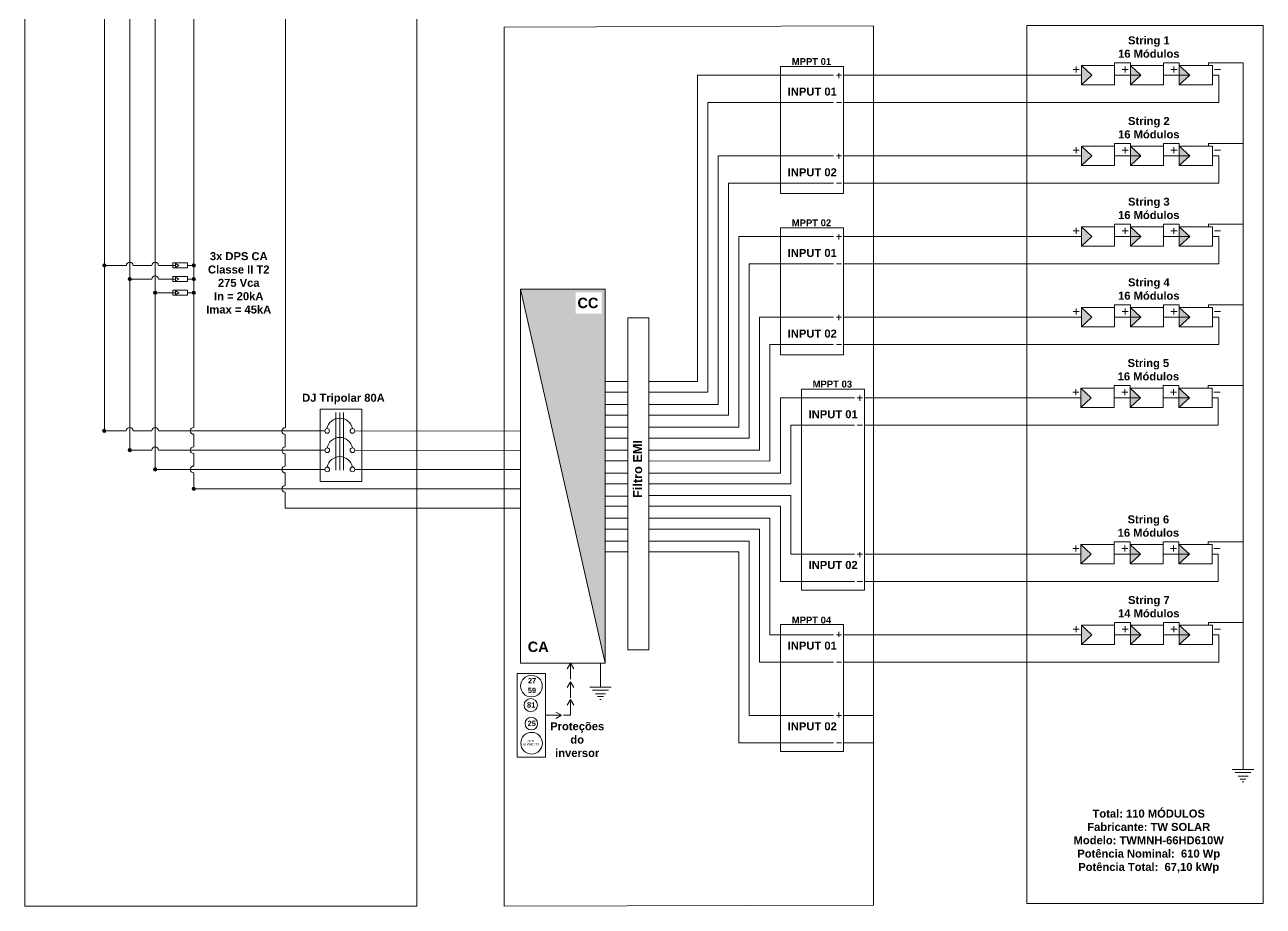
# Model space of a CAD drawing. Header units: millimetres. Extents: x 3949 to 6037, y -1956 to 1273.
# Drawn here: x 5354.9 to 5428, y -1851.2 to -1799.2 of the extents above; entities that cross this region are included whole.
import ezdxf

# ---------------------------------------------------------------- set-up
doc = ezdxf.new("R2010")
doc.units = ezdxf.units.MM
doc.linetypes.add('ACAD_ISO03W100', pattern=[30, 12, -18])
doc.layers.add('DESENHO', color=7, linetype='Continuous', lineweight=0)
doc.layers.add('Terxto ok', color=3, linetype='Continuous')
doc.styles.add('Annotative', font='arial.ttf')
doc.styles.add('PDF Arial', font='arial.ttf')
doc.styles.get("Standard").update_dxf_attribs({"font": 'arial.ttf'})

msp = doc.modelspace()

# ---------------------------------------------------------------- hatches: boundary and pattern name
at = {"layer": 'DESENHO', "lineweight": 0}
h = msp.add_hatch(color=256, dxfattribs=at)
h.dxf.hatch_style = 1
h.paths.add_polyline_path([(5417.238, -1801.597), (5417.238, -1802.724), (5417.848, -1802.161)])
h = msp.add_hatch(color=256, dxfattribs=at)
h.dxf.hatch_style = 1
h.paths.add_polyline_path([(5420.742, -1802.161), (5420.132, -1802.724), (5420.132, -1801.597)])
h.paths.add_polyline_path([(5423.01, -1801.597), (5423.636, -1802.161), (5423.01, -1802.724)])
h = msp.add_hatch(color=256, dxfattribs=at)
h.dxf.hatch_style = 1
h.paths.add_polyline_path([(5417.238, -1806.359), (5417.238, -1807.485), (5417.848, -1806.922)])
h = msp.add_hatch(color=256, dxfattribs=at)
h.dxf.hatch_style = 1
h.paths.add_polyline_path([(5420.742, -1806.922), (5420.132, -1807.485), (5420.132, -1806.359)])
h.paths.add_polyline_path([(5423.01, -1806.359), (5423.636, -1806.922), (5423.01, -1807.485)])
h = msp.add_hatch(color=256, dxfattribs=at)
h.dxf.hatch_style = 1
h.paths.add_polyline_path([(5417.238, -1811.121), (5417.238, -1812.247), (5417.848, -1811.684)])
h = msp.add_hatch(color=256, dxfattribs=at)
h.dxf.hatch_style = 1
h.paths.add_polyline_path([(5420.742, -1811.684), (5420.132, -1812.247), (5420.132, -1811.121)])
h.paths.add_polyline_path([(5423.01, -1811.121), (5423.636, -1811.684), (5423.01, -1812.247)])
h = msp.add_hatch(color=256, dxfattribs=at)
h.dxf.hatch_style = 1
h.paths.add_polyline_path([(5359.666, -1813.393, 1), (5359.467, -1813.393, 1)])
h = msp.add_hatch(color=256, dxfattribs=at)
h.dxf.hatch_style = 1
h.paths.add_polyline_path([(5364.745, -1813.393, 1), (5364.944, -1813.393, 1)])
h = msp.add_hatch(color=256, dxfattribs=at)
h.dxf.hatch_style = 1
h.paths.add_polyline_path([(5361.166, -1814.2, 1), (5360.967, -1814.2, 1)])
h = msp.add_hatch(color=256, dxfattribs=at)
h.dxf.hatch_style = 1
h.paths.add_polyline_path([(5364.745, -1814.2, 1), (5364.944, -1814.2, 1)])
h = msp.add_hatch(color=256, dxfattribs=at)
h.dxf.hatch_style = 1
h.paths.add_polyline_path([(5362.666, -1815.007, 1), (5362.467, -1815.007, 1)])
h = msp.add_hatch(color=256, dxfattribs=at)
h.dxf.hatch_style = 1
h.paths.add_polyline_path([(5364.745, -1815.006, 1), (5364.944, -1815.006, 1)])
h = msp.add_hatch(color=256, dxfattribs=at)
h.dxf.hatch_style = 1
h.paths.add_polyline_path([(5389.131, -1814.786), (5384.139, -1814.786), (5389.131, -1836.87)])
h.paths.add_polyline_path([(5387.382, -1816.244), (5388.924, -1816.244), (5388.924, -1814.983), (5387.382, -1814.983)], flags=16)
h = msp.add_hatch(color=256, dxfattribs=at)
h.dxf.hatch_style = 1
h.paths.add_polyline_path([(5417.238, -1815.883), (5417.238, -1817.009), (5417.848, -1816.446)])
h = msp.add_hatch(color=256, dxfattribs=at)
h.dxf.hatch_style = 1
h.paths.add_polyline_path([(5420.742, -1816.446), (5420.132, -1817.009), (5420.132, -1815.883)])
h.paths.add_polyline_path([(5423.01, -1815.883), (5423.636, -1816.446), (5423.01, -1817.009)])
h = msp.add_hatch(color=256, dxfattribs=at)
h.dxf.hatch_style = 1
h.paths.add_polyline_path([(5417.212, -1820.644), (5417.212, -1821.771), (5417.822, -1821.208)])
h = msp.add_hatch(color=256, dxfattribs=at)
h.dxf.hatch_style = 1
h.paths.add_polyline_path([(5420.716, -1821.208), (5420.106, -1821.771), (5420.106, -1820.644)])
h.paths.add_polyline_path([(5422.985, -1820.644), (5423.61, -1821.208), (5422.985, -1821.771)])
h = msp.add_hatch(color=256, dxfattribs=at)
h.dxf.hatch_style = 1
h.paths.add_polyline_path([(5359.662, -1823.16, 1), (5359.463, -1823.16, 1)])
h = msp.add_hatch(color=256, dxfattribs=at)
h.dxf.hatch_style = 1
h.paths.add_polyline_path([(5361.162, -1824.296, 1), (5360.963, -1824.296, 1)])
h = msp.add_hatch(color=256, dxfattribs=at)
h.dxf.hatch_style = 1
h.paths.add_polyline_path([(5362.666, -1825.432, 1), (5362.467, -1825.432, 1)])
h = msp.add_hatch(color=3, dxfattribs=at)
h.dxf.hatch_style = 1
h.paths.add_polyline_path([(5364.939, -1826.578, 1), (5364.74, -1826.578, 1)])
h = msp.add_hatch(color=256, dxfattribs=at)
h.dxf.hatch_style = 1
h.paths.add_polyline_path([(5417.212, -1829.875), (5417.212, -1831.002), (5417.822, -1830.438)])
h = msp.add_hatch(color=256, dxfattribs=at)
h.dxf.hatch_style = 1
h.paths.add_polyline_path([(5420.716, -1830.438), (5420.106, -1831.002), (5420.106, -1829.875)])
h.paths.add_polyline_path([(5422.985, -1829.875), (5423.61, -1830.438), (5422.985, -1831.002)])
h = msp.add_hatch(color=256, dxfattribs=at)
h.dxf.hatch_style = 1
h.paths.add_polyline_path([(5417.238, -1834.637), (5417.238, -1835.763), (5417.848, -1835.2)])
h = msp.add_hatch(color=256, dxfattribs=at)
h.dxf.hatch_style = 1
h.paths.add_polyline_path([(5420.742, -1835.2), (5420.132, -1835.763), (5420.132, -1834.637)])
h.paths.add_polyline_path([(5423.01, -1834.637), (5423.636, -1835.2), (5423.01, -1835.763)])

# ---------------------------------------------------------------- linework, layer by layer
at = {"color": 5, "lineweight": 0}
for p, q in [((5370.249, -1783.07), (5370.249, -1822.973)), ((5370.247, -1824.109), (5370.247, -1823.37)), ((5370.248, -1825.245), (5370.247, -1824.506)), ((5370.247, -1826.384), (5370.248, -1825.642)), ((5370.247, -1826.782), (5370.247, -1827.729)), ((5384.139, -1827.729), (5370.247, -1827.729))]:
    msp.add_line(p, q, dxfattribs=at)
for centre in [(5370.247, -1823.171), (5370.247, -1824.307), (5370.248, -1825.443), (5370.247, -1826.583)]:
    msp.add_arc(centre, 0.199, 90, 270, dxfattribs=at)
at = {"layer": 'DESENHO', "lineweight": 0}
for p, q in [((5359.573, -1823.061), (5359.574, -1783.07)), ((5361.072, -1824.197), (5361.072, -1783.07)), ((5362.566, -1825.333), (5362.566, -1783.07)), ((5419.193, -1802.161), (5420.742, -1802.161)), ((5422.087, -1802.161), (5423.636, -1802.161)), ((5424.981, -1802.161), (5425.342, -1802.161)), ((5425.342, -1802.161), (5424.981, -1802.161)), ((5425.342, -1802.161), (5425.342, -1803.774)), ((5395.193, -1803.773), (5395.192, -1820.882)), ((5407.589, -1803.772), (5403.201, -1803.772)), ((5407.589, -1803.774), (5425.342, -1803.774)), ((5419.193, -1806.922), (5420.742, -1806.922)), ((5422.087, -1806.922), (5423.636, -1806.922)), ((5424.981, -1806.922), (5425.342, -1806.922)), ((5425.342, -1806.922), (5424.981, -1806.922)), ((5425.342, -1806.922), (5425.342, -1808.535)), ((5396.413, -1808.535), (5396.413, -1822.234)), ((5407.589, -1808.534), (5403.201, -1808.534)), ((5407.589, -1808.535), (5425.342, -1808.535)), ((5419.193, -1811.684), (5420.742, -1811.684)), ((5422.087, -1811.684), (5423.636, -1811.684)), ((5424.981, -1811.684), (5425.342, -1811.684)), ((5425.342, -1811.684), (5424.981, -1811.684)), ((5425.342, -1811.684), (5425.342, -1813.297)), ((5359.567, -1813.393), (5360.868, -1813.393)), ((5359.666, -1813.393), (5359.567, -1813.393)), ((5361.265, -1813.393), (5362.368, -1813.393)), ((5362.765, -1813.393), (5363.609, -1813.393)), ((5364.48, -1813.393), (5364.944, -1813.393)), ((5397.633, -1813.297), (5397.632, -1823.586)), ((5407.589, -1813.296), (5403.201, -1813.296)), ((5407.589, -1813.297), (5425.342, -1813.297)), ((5361.067, -1814.2), (5362.368, -1814.2)), ((5361.166, -1814.2), (5361.067, -1814.2)), ((5362.765, -1814.2), (5363.609, -1814.2)), ((5364.48, -1814.2), (5364.944, -1814.2)), ((5362.666, -1815.007), (5362.566, -1815.007)), ((5364.48, -1815.006), (5364.944, -1815.006)), ((5419.193, -1816.446), (5420.742, -1816.446)), ((5422.087, -1816.446), (5423.636, -1816.446)), ((5424.981, -1816.446), (5425.342, -1816.446)), ((5425.342, -1816.446), (5424.981, -1816.446)), ((5425.342, -1816.446), (5425.342, -1818.059)), ((5398.853, -1818.058), (5398.853, -1824.938)), ((5407.589, -1818.057), (5403.201, -1818.057)), ((5407.589, -1818.059), (5425.342, -1818.059)), ((5390.471, -1820.882), (5389.131, -1820.882)), ((5395.192, -1820.882), (5391.7, -1820.882)), ((5419.168, -1821.208), (5420.716, -1821.208)), ((5422.062, -1821.208), (5423.61, -1821.208)), ((5424.956, -1821.208), (5425.317, -1821.208)), ((5425.317, -1821.208), (5424.956, -1821.208)), ((5425.317, -1821.208), (5425.317, -1822.82)), ((5373.228, -1825.473), (5373.228, -1822.066)), ((5373.456, -1825.473), (5373.456, -1822.066)), ((5373.685, -1825.473), (5373.685, -1822.066)), ((5390.471, -1822.234), (5389.131, -1822.234)), ((5396.412, -1822.234), (5391.7, -1822.234)), ((5400.086, -1822.82), (5400.086, -1826.289)), ((5407.589, -1822.819), (5404.434, -1822.819)), ((5407.564, -1822.82), (5425.317, -1822.82)), ((5359.662, -1823.16), (5359.563, -1823.16)), ((5361.261, -1823.16), (5362.368, -1823.16)), ((5362.765, -1823.16), (5372.582, -1823.16)), ((5374.342, -1823.166), (5384.139, -1823.177)), ((5390.471, -1823.586), (5389.131, -1823.586)), ((5397.632, -1823.586), (5391.7, -1823.586)), ((5361.162, -1824.296), (5361.063, -1824.296)), ((5361.067, -1824.296), (5362.368, -1824.296)), ((5362.765, -1824.296), (5372.587, -1824.3)), ((5374.347, -1824.302), (5384.139, -1824.312)), ((5390.471, -1824.937), (5389.131, -1824.937)), ((5398.853, -1824.938), (5391.7, -1824.937)), ((5362.666, -1825.432), (5362.566, -1825.432)), ((5362.566, -1825.432), (5372.587, -1825.437)), ((5374.347, -1825.439), (5384.139, -1825.448)), ((5390.471, -1826.289), (5389.131, -1826.289)), ((5400.086, -1826.289), (5391.7, -1826.289)), ((5390.471, -1827.605), (5389.131, -1827.605)), ((5399.475, -1827.605), (5391.7, -1827.605)), ((5399.476, -1832.05), (5399.475, -1827.605)), ((5390.471, -1828.957), (5389.131, -1828.957)), ((5398.243, -1828.956), (5391.7, -1828.956)), ((5398.243, -1836.812), (5398.243, -1828.956)), ((5390.471, -1830.308), (5389.131, -1830.308)), ((5397.022, -1830.308), (5391.7, -1830.308)), ((5397.023, -1841.574), (5397.022, -1830.308)), ((5419.168, -1830.438), (5420.716, -1830.438)), ((5422.062, -1830.438), (5423.61, -1830.438)), ((5424.956, -1830.438), (5425.317, -1830.438)), ((5425.317, -1830.438), (5424.956, -1830.438)), ((5425.317, -1830.438), (5425.317, -1832.051)), ((5407.589, -1832.05), (5404.434, -1832.05)), ((5407.564, -1832.051), (5425.317, -1832.051)), ((5419.193, -1835.2), (5420.742, -1835.2)), ((5422.087, -1835.2), (5423.636, -1835.2)), ((5424.981, -1835.2), (5425.342, -1835.2)), ((5425.342, -1835.2), (5424.981, -1835.2)), ((5425.342, -1835.2), (5425.342, -1836.813)), ((5387.079, -1836.87), (5386.885, -1837.206)), ((5387.079, -1837.81), (5387.079, -1836.87)), ((5387.079, -1836.87), (5387.273, -1837.206)), ((5388.849, -1838.295), (5388.849, -1836.87)), ((5404.963, -1836.812), (5403.201, -1836.812)), ((5404.963, -1836.813), (5425.342, -1836.813)), ((5387.079, -1837.97), (5386.885, -1838.306)), ((5387.079, -1838.91), (5387.079, -1837.97)), ((5387.079, -1837.97), (5387.273, -1838.306)), ((5387.079, -1839.012), (5386.885, -1839.348)), ((5387.079, -1839.951), (5387.079, -1839.012)), ((5387.079, -1839.012), (5387.273, -1839.348)), ((5388.807, -1839.016), (5388.892, -1839.016)), ((5386.542, -1839.951), (5386.206, -1839.757)), ((5385.603, -1839.951), (5385.603, -1839.951)), ((5385.603, -1839.951), (5386.542, -1839.951)), ((5386.542, -1839.951), (5386.206, -1840.145)), ((5387.079, -1839.951), (5386.669, -1839.951))]:
    msp.add_line(p, q, dxfattribs=at)
at = {"layer": 'DESENHO', "color": 3, "lineweight": 0}
for p, q in [((5364.84, -1822.96), (5364.852, -1783.07)), ((5424.735, -1801.441), (5424.735, -1801.441)), ((5424.735, -1801.441), (5426.777, -1801.441)), ((5426.777, -1801.441), (5426.777, -1843.159)), ((5424.735, -1806.203), (5424.735, -1806.203)), ((5424.735, -1806.203), (5426.777, -1806.203)), ((5424.735, -1810.964), (5424.735, -1810.964)), ((5424.735, -1810.964), (5426.777, -1810.964)), ((5424.735, -1815.726), (5424.735, -1815.726)), ((5424.735, -1815.726), (5426.777, -1815.726)), ((5424.709, -1820.488), (5424.709, -1820.488)), ((5424.709, -1820.488), (5426.777, -1820.488)), ((5364.84, -1823.359), (5364.84, -1824.097)), ((5364.84, -1824.497), (5364.84, -1825.234)), ((5364.84, -1825.633), (5364.839, -1826.479)), ((5384.139, -1826.585), (5364.84, -1826.578)), ((5424.709, -1829.719), (5424.709, -1829.719)), ((5424.709, -1829.719), (5426.777, -1829.719)), ((5424.735, -1834.48), (5424.735, -1834.48)), ((5424.735, -1834.48), (5426.802, -1834.48)), ((5426.734, -1843.881), (5426.819, -1843.881))]:
    msp.add_line(p, q, dxfattribs=at)
at = {"layer": 'DESENHO', "color": 1, "lineweight": 0}
for p, q in [((5394.582, -1802.16), (5394.581, -1820.245)), ((5407.589, -1802.16), (5403.201, -1802.16)), ((5407.589, -1802.161), (5417.238, -1802.161)), ((5395.803, -1806.922), (5395.802, -1821.597)), ((5407.589, -1806.922), (5403.201, -1806.922)), ((5407.589, -1806.922), (5417.238, -1806.922)), ((5397.023, -1811.683), (5397.022, -1822.949)), ((5407.589, -1811.684), (5403.201, -1811.684)), ((5407.589, -1811.684), (5417.238, -1811.684)), ((5398.243, -1816.445), (5398.243, -1824.301)), ((5407.589, -1816.445), (5403.201, -1816.445)), ((5407.589, -1816.446), (5417.238, -1816.446)), ((5390.471, -1820.245), (5389.131, -1820.245)), ((5394.581, -1820.245), (5391.7, -1820.245)), ((5390.471, -1821.597), (5389.131, -1821.597)), ((5395.802, -1821.597), (5391.7, -1821.597)), ((5399.476, -1821.207), (5399.475, -1825.653)), ((5407.589, -1821.207), (5404.434, -1821.207)), ((5407.564, -1821.208), (5417.212, -1821.208)), ((5390.471, -1822.949), (5389.131, -1822.949)), ((5397.022, -1822.949), (5391.7, -1822.949)), ((5390.471, -1824.301), (5389.131, -1824.301)), ((5398.243, -1824.301), (5391.7, -1824.301)), ((5390.471, -1825.652), (5389.131, -1825.652)), ((5399.475, -1825.653), (5391.7, -1825.652)), ((5390.471, -1827.004), (5389.131, -1827.004)), ((5400.086, -1826.968), (5391.7, -1826.968)), ((5400.086, -1830.437), (5400.086, -1826.968)), ((5390.471, -1828.32), (5389.131, -1828.32)), ((5398.853, -1828.32), (5391.7, -1828.32)), ((5398.853, -1835.199), (5398.853, -1828.32)), ((5390.471, -1829.672), (5389.131, -1829.672)), ((5397.632, -1829.672), (5391.7, -1829.672)), ((5397.633, -1839.961), (5397.632, -1829.672)), ((5407.589, -1830.438), (5404.434, -1830.438)), ((5407.564, -1830.438), (5417.212, -1830.438)), ((5404.963, -1835.2), (5403.201, -1835.2)), ((5404.963, -1835.2), (5417.238, -1835.2)), ((5404.963, -1839.962), (5403.201, -1839.962)), ((5404.963, -1841.574), (5403.201, -1841.574))]:
    msp.add_line(p, q, dxfattribs=at)
at = {"layer": 'DESENHO', "color": 18, "lineweight": 0, "true_color": 0x000000}
for p, q in [((5363.609, -1813.393), (5363.774, -1813.393)), ((5363.962, -1813.393), (5363.774, -1813.282)), ((5363.774, -1813.505), (5363.774, -1813.282)), ((5363.774, -1813.505), (5363.962, -1813.393)), ((5363.609, -1814.2), (5363.774, -1814.2)), ((5363.962, -1814.2), (5363.774, -1814.088)), ((5363.774, -1814.311), (5363.774, -1814.088)), ((5363.774, -1814.311), (5363.962, -1814.2)), ((5363.609, -1815.006), (5363.774, -1815.006)), ((5363.962, -1815.006), (5363.774, -1814.895)), ((5363.774, -1815.118), (5363.774, -1814.895)), ((5363.774, -1815.118), (5363.962, -1815.006))]:
    msp.add_line(p, q, dxfattribs=at)
at = {"layer": 'DESENHO'}
msp.add_line((5363.609, -1815.006), (5362.566, -1815.007), dxfattribs=at)
at = {"layer": 'DESENHO', "linetype": 'ACAD_ISO03W100', "lineweight": 0}
msp.add_line((5359.5, -1823.16), (5360.864, -1823.16), dxfattribs=at)
at = {"layer": 'DESENHO'}
for points in [[(5354.869, -1777.084), (5378.019, -1777.084), (5378.019, -1851.221), (5354.869, -1851.221)], [(5372.297, -1821.873), (5374.763, -1821.873), (5374.763, -1826.143), (5372.297, -1826.143)]]:
    msp.add_lwpolyline(points, close=True, dxfattribs=at)
at = {"layer": 'DESENHO', "lineweight": 0}
for points in [[(5383.158, -1799.317), (5404.963, -1799.247), (5404.963, -1851.151), (5383.158, -1851.221)], [(5427.968, -1799.218), (5414.021, -1799.218), (5414.021, -1851.06), (5427.968, -1851.06)], [(5403.201, -1801.648), (5399.476, -1801.648), (5399.476, -1809.139), (5403.201, -1809.139)], [(5419.193, -1802.724), (5417.238, -1802.724), (5417.238, -1801.597), (5419.193, -1801.597)], [(5422.087, -1802.724), (5420.132, -1802.724), (5420.132, -1801.597), (5422.087, -1801.597)], [(5424.981, -1802.724), (5423.01, -1802.724), (5423.01, -1801.597), (5424.981, -1801.597)], [(5419.193, -1807.485), (5417.238, -1807.485), (5417.238, -1806.359), (5419.193, -1806.359)], [(5422.087, -1807.485), (5420.132, -1807.485), (5420.132, -1806.359), (5422.087, -1806.359)], [(5424.981, -1807.485), (5423.01, -1807.485), (5423.01, -1806.359), (5424.981, -1806.359)], [(5403.201, -1811.172), (5399.476, -1811.172), (5399.476, -1818.662), (5403.201, -1818.662)], [(5419.193, -1812.247), (5417.238, -1812.247), (5417.238, -1811.121), (5419.193, -1811.121)], [(5422.087, -1812.247), (5420.132, -1812.247), (5420.132, -1811.121), (5422.087, -1811.121)], [(5424.981, -1812.247), (5423.01, -1812.247), (5423.01, -1811.121), (5424.981, -1811.121)], [(5363.609, -1813.245), (5364.48, -1813.245), (5364.48, -1813.542), (5363.609, -1813.542)], [(5363.609, -1814.051), (5364.48, -1814.051), (5364.48, -1814.348), (5363.609, -1814.348)], [(5363.609, -1814.858), (5364.48, -1814.858), (5364.48, -1815.155), (5363.609, -1815.155)], [(5389.131, -1814.786), (5384.139, -1814.786), (5384.139, -1836.87), (5389.131, -1836.87)], [(5390.471, -1816.481), (5391.7, -1816.481), (5391.7, -1836.088), (5390.471, -1836.088)], [(5419.193, -1817.009), (5417.238, -1817.009), (5417.238, -1815.883), (5419.193, -1815.883)], [(5422.087, -1817.009), (5420.132, -1817.009), (5420.132, -1815.883), (5422.087, -1815.883)], [(5424.981, -1817.009), (5423.01, -1817.009), (5423.01, -1815.883), (5424.981, -1815.883)], [(5404.434, -1820.695), (5400.708, -1820.695), (5400.708, -1832.562), (5404.434, -1832.562)], [(5419.168, -1821.771), (5417.212, -1821.771), (5417.212, -1820.644), (5419.168, -1820.644)], [(5422.062, -1821.771), (5420.106, -1821.771), (5420.106, -1820.644), (5422.062, -1820.644)], [(5424.956, -1821.771), (5422.985, -1821.771), (5422.985, -1820.644), (5424.956, -1820.644)], [(5419.168, -1831.002), (5417.212, -1831.002), (5417.212, -1829.875), (5419.168, -1829.875)], [(5422.062, -1831.002), (5420.106, -1831.002), (5420.106, -1829.875), (5422.062, -1829.875)], [(5424.956, -1831.002), (5422.985, -1831.002), (5422.985, -1829.875), (5424.956, -1829.875)], [(5403.201, -1842.086), (5399.476, -1842.086), (5399.476, -1834.595), (5403.201, -1834.595)], [(5419.193, -1835.763), (5417.238, -1835.763), (5417.238, -1834.637), (5419.193, -1834.637)], [(5422.087, -1835.763), (5420.132, -1835.763), (5420.132, -1834.637), (5422.087, -1834.637)], [(5424.981, -1835.763), (5423.01, -1835.763), (5423.01, -1834.637), (5424.981, -1834.637)], [(5385.603, -1837.484), (5383.934, -1837.484), (5383.934, -1842.412), (5385.603, -1842.412)]]:
    msp.add_lwpolyline(points, close=True, dxfattribs=at)
for points in [[(5416.747, -1801.823), (5417.108, -1801.823)], [(5416.928, -1801.643), (5416.928, -1802.003)], [(5417.238, -1802.724), (5417.848, -1802.161), (5417.238, -1801.597)], [(5419.641, -1801.823), (5420.002, -1801.823)], [(5419.822, -1801.643), (5419.822, -1802.003)], [(5420.132, -1802.724), (5420.742, -1802.161), (5420.132, -1801.597)], [(5422.52, -1801.823), (5422.88, -1801.823)], [(5422.7, -1801.643), (5422.7, -1802.003)], [(5423.01, -1802.724), (5423.636, -1802.161), (5423.01, -1801.597)], [(5425.087, -1801.823), (5425.447, -1801.823)], [(5419.193, -1802.161), (5420.132, -1802.161)], [(5422.087, -1802.161), (5423.01, -1802.161)], [(5402.612, -1803.773), (5395.193, -1803.773)], [(5403.074, -1803.773), (5402.777, -1803.773)], [(5416.747, -1806.584), (5417.108, -1806.584)], [(5416.928, -1806.404), (5416.928, -1806.765)], [(5417.238, -1807.485), (5417.848, -1806.922), (5417.238, -1806.359)], [(5419.193, -1806.922), (5420.132, -1806.922)], [(5419.641, -1806.584), (5420.002, -1806.584)], [(5419.822, -1806.404), (5419.822, -1806.765)], [(5420.132, -1807.485), (5420.742, -1806.922), (5420.132, -1806.359)], [(5422.087, -1806.922), (5423.01, -1806.922)], [(5422.52, -1806.584), (5422.88, -1806.584)], [(5422.7, -1806.404), (5422.7, -1806.765)], [(5423.01, -1807.485), (5423.636, -1806.922), (5423.01, -1806.359)], [(5425.087, -1806.584), (5425.447, -1806.584)], [(5402.612, -1808.535), (5396.413, -1808.535)], [(5403.074, -1808.535), (5402.777, -1808.535)], [(5416.747, -1811.346), (5417.108, -1811.346)], [(5416.928, -1811.166), (5416.928, -1811.526)], [(5417.238, -1812.247), (5417.848, -1811.684), (5417.238, -1811.121)], [(5419.641, -1811.346), (5420.002, -1811.346)], [(5419.822, -1811.166), (5419.822, -1811.526)], [(5420.132, -1812.247), (5420.742, -1811.684), (5420.132, -1811.121)], [(5422.52, -1811.346), (5422.88, -1811.346)], [(5422.7, -1811.166), (5422.7, -1811.526)], [(5423.01, -1812.247), (5423.636, -1811.684), (5423.01, -1811.121)], [(5425.087, -1811.346), (5425.447, -1811.346)], [(5419.193, -1811.684), (5420.132, -1811.684)], [(5422.087, -1811.684), (5423.01, -1811.684)], [(5402.612, -1813.297), (5397.633, -1813.297)], [(5403.074, -1813.297), (5402.777, -1813.297)], [(5389.131, -1836.87), (5384.139, -1814.786), (5384.139, -1831.078)], [(5416.747, -1816.108), (5417.108, -1816.108)], [(5416.928, -1815.928), (5416.928, -1816.288)], [(5417.238, -1817.009), (5417.848, -1816.446), (5417.238, -1815.883)], [(5419.193, -1816.446), (5420.132, -1816.446)], [(5419.641, -1816.108), (5420.002, -1816.108)], [(5419.822, -1815.928), (5419.822, -1816.288)], [(5420.132, -1817.009), (5420.742, -1816.446), (5420.132, -1815.883)], [(5422.087, -1816.446), (5423.01, -1816.446)], [(5422.52, -1816.108), (5422.88, -1816.108)], [(5422.7, -1815.928), (5422.7, -1816.288)], [(5423.01, -1817.009), (5423.636, -1816.446), (5423.01, -1815.883)], [(5425.087, -1816.108), (5425.447, -1816.108)], [(5402.612, -1818.058), (5398.853, -1818.058)], [(5403.074, -1818.058), (5402.777, -1818.058)], [(5416.722, -1820.87), (5417.082, -1820.87)], [(5416.902, -1820.689), (5416.902, -1821.05)], [(5417.212, -1821.771), (5417.822, -1821.208), (5417.212, -1820.644)], [(5419.616, -1820.87), (5419.976, -1820.87)], [(5419.796, -1820.689), (5419.796, -1821.05)], [(5420.106, -1821.771), (5420.716, -1821.208), (5420.106, -1820.644)], [(5422.494, -1820.87), (5422.854, -1820.87)], [(5422.674, -1820.689), (5422.674, -1821.05)], [(5422.985, -1821.771), (5423.61, -1821.208), (5422.985, -1820.644)], [(5425.061, -1820.87), (5425.421, -1820.87)], [(5419.168, -1821.208), (5420.106, -1821.208)], [(5422.062, -1821.208), (5422.985, -1821.208)], [(5403.845, -1822.82), (5400.086, -1822.82)], [(5404.307, -1822.82), (5404.009, -1822.82)], [(5416.722, -1830.101), (5417.082, -1830.101)], [(5416.902, -1829.92), (5416.902, -1830.281)], [(5417.212, -1831.002), (5417.822, -1830.438), (5417.212, -1829.875)], [(5419.616, -1830.101), (5419.976, -1830.101)], [(5419.796, -1829.92), (5419.796, -1830.281)], [(5420.106, -1831.002), (5420.716, -1830.438), (5420.106, -1829.875)], [(5422.494, -1830.101), (5422.854, -1830.101)], [(5422.674, -1829.92), (5422.674, -1830.281)], [(5422.985, -1831.002), (5423.61, -1830.438), (5422.985, -1829.875)], [(5425.061, -1830.101), (5425.421, -1830.101)], [(5419.168, -1830.438), (5420.106, -1830.438)], [(5422.062, -1830.438), (5422.985, -1830.438)], [(5403.845, -1832.051), (5399.476, -1832.051)], [(5404.307, -1832.051), (5404.009, -1832.051)], [(5416.927, -1834.682), (5416.927, -1835.042)], [(5417.238, -1835.763), (5417.848, -1835.2), (5417.238, -1834.637)], [(5419.821, -1834.682), (5419.821, -1835.042)], [(5420.132, -1835.763), (5420.742, -1835.2), (5420.132, -1834.637)], [(5422.7, -1834.682), (5422.7, -1835.042)], [(5423.01, -1835.763), (5423.636, -1835.2), (5423.01, -1834.637)], [(5416.747, -1834.862), (5417.107, -1834.862)], [(5419.193, -1835.2), (5420.132, -1835.2)], [(5419.641, -1834.862), (5420.001, -1834.862)], [(5422.087, -1835.2), (5423.01, -1835.2)], [(5422.519, -1834.862), (5422.88, -1834.862)], [(5425.086, -1834.862), (5425.447, -1834.862)], [(5402.612, -1836.812), (5398.243, -1836.812)], [(5403.074, -1836.812), (5402.777, -1836.812)], [(5389.486, -1838.295), (5388.212, -1838.295)], [(5388.382, -1838.465), (5388.849, -1838.465), (5389.316, -1838.465)], [(5388.552, -1838.677), (5388.849, -1838.677), (5389.146, -1838.677)], [(5388.679, -1838.847), (5388.849, -1838.847), (5389.019, -1838.847)], [(5402.608, -1841.574), (5397.023, -1841.574)], [(5403.069, -1841.574), (5402.772, -1841.574)]]:
    msp.add_lwpolyline(points, dxfattribs=at)
at = {"layer": 'DESENHO', "color": 3, "lineweight": 0}
for points in [[(5420.132, -1801.597), (5420.132, -1801.441), (5419.193, -1801.441), (5419.193, -1801.597)], [(5423.01, -1801.597), (5423.01, -1801.441), (5422.087, -1801.441), (5422.087, -1801.597)], [(5424.735, -1801.441), (5424.735, -1801.441), (5424.735, -1801.441), (5424.735, -1801.597)], [(5420.132, -1806.359), (5420.132, -1806.203), (5419.193, -1806.203), (5419.193, -1806.359)], [(5423.01, -1806.359), (5423.01, -1806.203), (5422.087, -1806.203), (5422.087, -1806.359)], [(5424.735, -1806.203), (5424.735, -1806.203), (5424.735, -1806.203), (5424.735, -1806.359)], [(5420.132, -1811.121), (5420.132, -1810.964), (5419.193, -1810.964), (5419.193, -1811.121)], [(5423.01, -1811.121), (5423.01, -1810.964), (5422.087, -1810.964), (5422.087, -1811.121)], [(5424.735, -1810.964), (5424.735, -1810.964), (5424.735, -1810.964), (5424.735, -1811.121)], [(5420.132, -1815.883), (5420.132, -1815.726), (5419.193, -1815.726), (5419.193, -1815.883)], [(5423.01, -1815.883), (5423.01, -1815.726), (5422.087, -1815.726), (5422.087, -1815.883)], [(5424.735, -1815.726), (5424.735, -1815.726), (5424.735, -1815.726), (5424.735, -1815.883)], [(5420.106, -1820.644), (5420.106, -1820.488), (5419.168, -1820.488), (5419.168, -1820.644)], [(5422.985, -1820.644), (5422.985, -1820.488), (5422.062, -1820.488), (5422.062, -1820.644)], [(5424.709, -1820.488), (5424.709, -1820.488), (5424.709, -1820.488), (5424.709, -1820.644)], [(5420.106, -1829.875), (5420.106, -1829.719), (5419.168, -1829.719), (5419.168, -1829.875)], [(5422.985, -1829.875), (5422.985, -1829.719), (5422.062, -1829.719), (5422.062, -1829.875)], [(5424.709, -1829.719), (5424.709, -1829.719), (5424.709, -1829.719), (5424.709, -1829.875)], [(5420.132, -1834.637), (5420.132, -1834.48), (5419.193, -1834.48), (5419.193, -1834.637)], [(5423.01, -1834.637), (5423.01, -1834.48), (5422.087, -1834.48), (5422.087, -1834.637)], [(5424.735, -1834.48), (5424.735, -1834.48), (5424.735, -1834.48), (5424.735, -1834.637)], [(5427.413, -1843.159), (5426.14, -1843.159)], [(5426.31, -1843.329), (5426.777, -1843.329), (5427.244, -1843.329)], [(5426.48, -1843.541), (5426.777, -1843.541), (5427.074, -1843.541)], [(5426.607, -1843.711), (5426.777, -1843.711), (5426.946, -1843.711)]]:
    msp.add_lwpolyline(points, dxfattribs=at)
at = {"layer": 'DESENHO', "color": 1, "lineweight": 0}
for points in [[(5402.608, -1802.16), (5394.582, -1802.16)], [(5403.074, -1802.16), (5402.777, -1802.16)], [(5402.925, -1802.33), (5402.925, -1802.033)], [(5402.608, -1806.922), (5395.803, -1806.922)], [(5403.074, -1806.922), (5402.777, -1806.922)], [(5402.925, -1807.092), (5402.925, -1806.795)], [(5402.608, -1811.684), (5397.023, -1811.683)], [(5403.074, -1811.684), (5402.777, -1811.684)], [(5402.925, -1811.853), (5402.925, -1811.556)], [(5402.612, -1816.445), (5398.243, -1816.445)], [(5403.074, -1816.445), (5402.777, -1816.445)], [(5402.925, -1816.615), (5402.925, -1816.318)], [(5403.845, -1821.207), (5399.476, -1821.207)], [(5404.307, -1821.207), (5404.009, -1821.207)], [(5404.158, -1821.377), (5404.158, -1821.08)], [(5404.158, -1830.608), (5404.158, -1830.311)], [(5403.845, -1830.438), (5400.086, -1830.438)], [(5404.307, -1830.438), (5404.009, -1830.438)], [(5402.612, -1835.199), (5398.853, -1835.199)], [(5403.074, -1835.199), (5402.777, -1835.199)], [(5402.925, -1835.029), (5402.925, -1835.326)], [(5402.925, -1839.791), (5402.925, -1840.088)], [(5402.612, -1839.961), (5397.633, -1839.961)], [(5403.074, -1839.961), (5402.777, -1839.961)]]:
    msp.add_lwpolyline(points, dxfattribs=at)
at = {"layer": 'DESENHO', "lineweight": 0}
for centre, radius in [((5359.567, -1813.393), 0.0994), ((5364.844, -1813.393), 0.0994), ((5361.067, -1814.2), 0.0994), ((5364.844, -1814.2), 0.0994), ((5362.566, -1815.007), 0.0994), ((5364.844, -1815.006), 0.0994), ((5359.563, -1823.16), 0.0994), ((5372.719, -1823.164), 0.137), ((5374.205, -1823.164), 0.137), ((5361.063, -1824.296), 0.0994), ((5372.724, -1824.301), 0.137), ((5374.21, -1824.301), 0.137), ((5362.566, -1825.432), 0.0994), ((5372.724, -1825.437), 0.137), ((5374.21, -1825.437), 0.137), ((5384.773, -1838.221), 0.641), ((5384.733, -1839.353), 0.392), ((5384.769, -1840.442), 0.372), ((5384.787, -1841.598), 0.639)]:
    msp.add_circle(centre, radius, dxfattribs=at)
at = {"layer": 'DESENHO', "color": 3, "lineweight": 0}
msp.add_circle((5364.84, -1826.578), 0.0994, dxfattribs=at)
at = {"layer": 'DESENHO', "lineweight": 0}
for centre, radius, start, end in [((5361.067, -1813.393), 0.199, 0, 180), ((5362.566, -1813.393), 0.199, 0, 180), ((5362.566, -1814.2), 0.199, 0, 180), ((5361.063, -1823.16), 0.199, 0, 180), ((5362.566, -1823.16), 0.199, 0, 180), ((5373.457, -1823.172), 0.763, 10.93582, 169.09877), ((5373.462, -1824.308), 0.763, 10.93582, 169.09877), ((5362.566, -1824.296), 0.199, 0, 180), ((5373.462, -1825.444), 0.763, 10.93582, 169.09877)]:
    msp.add_arc(centre, radius, start, end, dxfattribs=at)
at = {"layer": 'DESENHO', "color": 3, "lineweight": 0}
for centre in [(5364.841, -1823.16), (5364.841, -1824.297), (5364.84, -1825.433)]:
    msp.add_arc(centre, 0.2, 90.29673, 269.72238, dxfattribs=at)

# ---------------------------------------------------------------- texts
at = {"layer": 'DESENHO', "lineweight": 0, "style": 'PDF Arial'}
for s, insert, char_height, width, attachment_point in [('\\pxqc;{\\fArial|b1|i0|c0|p34;String 1\\P16 Módulos}', (5423.711, -1801.136), 0.47231, 4.98963, 9), ('{\\fArial|b1|i0|c0|p34;MPPT 01}', (5402.468, -1801.557), 0.4, 4.98963, 9), ('{\\fArial|b1|i0|c0|p34;INPUT 01}', (5402.799, -1803.372), 0.47231, 4.98963, 9), ('\\pxqc;{\\fArial|b1|i0|c0|p34;String 2\\P16 Módulos}', (5423.711, -1805.897), 0.47231, 4.98963, 9), ('{\\fArial|b1|i0|c0|p34;INPUT 02}', (5402.799, -1808.134), 0.47231, 4.98963, 9), ('\\pxqc;{\\fArial|b1|i0|c0|p34;String 3\\P16 Módulos}', (5423.711, -1810.659), 0.47231, 4.98963, 9), ('{\\fArial|b1|i0|c0|p34;MPPT 02}', (5402.468, -1811.081), 0.4, 4.98963, 9), ('\\pxqc;{\\fArial|b1|i0|c0|p34;3x DPS CA\\PClasse II T2\\P275 Vca\\PIn = 20kA\\PImax = 45kA}', (5369.994, -1816.237), 0.47231, 4.98963, 9), ('{\\fArial|b1|i0|c0|p34;INPUT 01}', (5402.799, -1812.895), 0.47231, 4.98963, 9), ('\\pxqc;{\\fArial|b1|i0|c0|p34;String 4\\P16 Módulos}', (5423.711, -1815.421), 0.47231, 4.98963, 9), ('{\\fArial|b1|i0|c0|p34;INPUT 02}', (5402.799, -1817.657), 0.47231, 4.98963, 9), ('\\pxqc;{\\fArial|b1|i0|c0|p34;String 5\\P16 Módulos}', (5423.685, -1820.183), 0.47231, 4.98963, 9), ('{\\fArial|b1|i0|c0|p34;MPPT 03}', (5403.7, -1820.604), 0.4, 4.98963, 9), ('\\pxqc;{\\fArial|b1|i0|c0|p34;DJ Tripolar 80A}', (5375.99, -1821.583), 0.47231, 4.62261, 9), ('{\\fArial|b1|i0|c0|p34;INPUT 01}', (5404.032, -1822.419), 0.47231, 4.98963, 9), ('\\pxqc;{\\fArial|b1|i0|c0|p34;String 6\\P16 Módulos}', (5423.685, -1829.414), 0.47231, 4.98963, 9), ('{\\fArial|b1|i0|c0|p34;INPUT 02}', (5404.032, -1830.838), 0.47231, 4.98963, 3), ('\\pxqc;{\\fArial|b1|i0|c0|p34;String 7\\P14 Módulos}', (5423.711, -1834.175), 0.47231, 4.98963, 9), ('{\\fArial|b1|i0|c0|p34;MPPT 04}', (5402.468, -1834.128), 0.4, 4.98963, 3), ('{\\fArial|b1|i0|c0|p34;INPUT 01}', (5402.799, -1835.6), 0.47231, 4.98963, 3), ('{\\fArial|b1|i0|c0|p34;INPUT 02}', (5402.799, -1840.362), 0.47231, 4.98963, 3)]:
    msp.add_mtext(s, dxfattribs=dict(at, insert=insert, char_height=char_height, width=width, attachment_point=attachment_point))
at = {"layer": 'DESENHO', "lineweight": 0, "char_height": 0.61217, "attachment_point": 9, "style": 'PDF Arial'}
for s, insert in [('{\\fArial|b1|i0|c0|p34;CC}', (5388.727, -1815.92)), ('{\\fArial|b1|i0|c0|p34;CA}', (5385.792, -1836.219))]:
    msp.add_mtext(s, dxfattribs=dict(at, insert=insert))
at = {"layer": 'DESENHO', "lineweight": 0, "insert": (5390.772, -1827.122), "char_height": 0.5378, "attachment_point": 1, "rotation": 90, "style": 'PDF Arial'}
msp.add_mtext('{\\fArial|b1|i0|c0|p34;Filtro EMI}', dxfattribs=at)
at = {"layer": 'DESENHO', "lineweight": 0, "char_height": 0.31036, "attachment_point": 3}
for s, width, heights, insert in [('\\pxql;{\\fArial|b1|i0|c0|p34;59}', 3.9314, [0.102], (5388.497, -1838.325)), ('\\pxql;{\\fArial|b1|i0|c0|p34;27}', 3.9314, [0.102], (5388.503, -1837.747)), ('\\pxql;{\\fArial|b1|i0|c0|p34;81}', 3.9314, [0.102], (5388.448, -1839.182)), ('\\pxql;{\\fArial|b1|i0|c0|p34;25}', 3.9314, [0.102], (5388.481, -1840.276)), ('\\pxqc;{\\H0.375x;ANTI-\\PILHAMENTO}', 1.94381, [0.999], (5385.73, -1841.413))]:
    msp.add_mtext_dynamic_manual_height_columns(s, width=width, gutter_width=12.5, heights=heights, dxfattribs=dict(at, insert=insert))
at = {"layer": 'DESENHO', "lineweight": 0, "insert": (5388.259, -1842.413), "char_height": 0.47231, "attachment_point": 9, "style": 'PDF Arial'}
msp.add_mtext_dynamic_manual_height_columns('\\pxqc;{\\fArial|b1|i0|c0|p34;Proteções \\Pdo inversor}', width=1.56579, gutter_width=12.5, heights=[0], dxfattribs=at)
at = {"layer": 'Terxto ok', "color": 0, "lineweight": 0, "insert": (5427.22, -1849.279, 330.515), "char_height": 0.47231, "width": 12.02187, "attachment_point": 9, "style": 'Annotative'}
msp.add_mtext('\\pxqc,t12;{\\fArial|b1|i0|c0|p34;Total: 110 MÓDULOS \\P\\ptz;Fabricante: TW SOLAR\\PModelo: TWMNH-66HD610W\\PPotência Nominal:  610 Wp\\PPotência Total:  67,10 kWp}', dxfattribs=at)

doc.saveas('drawing.dxf')
